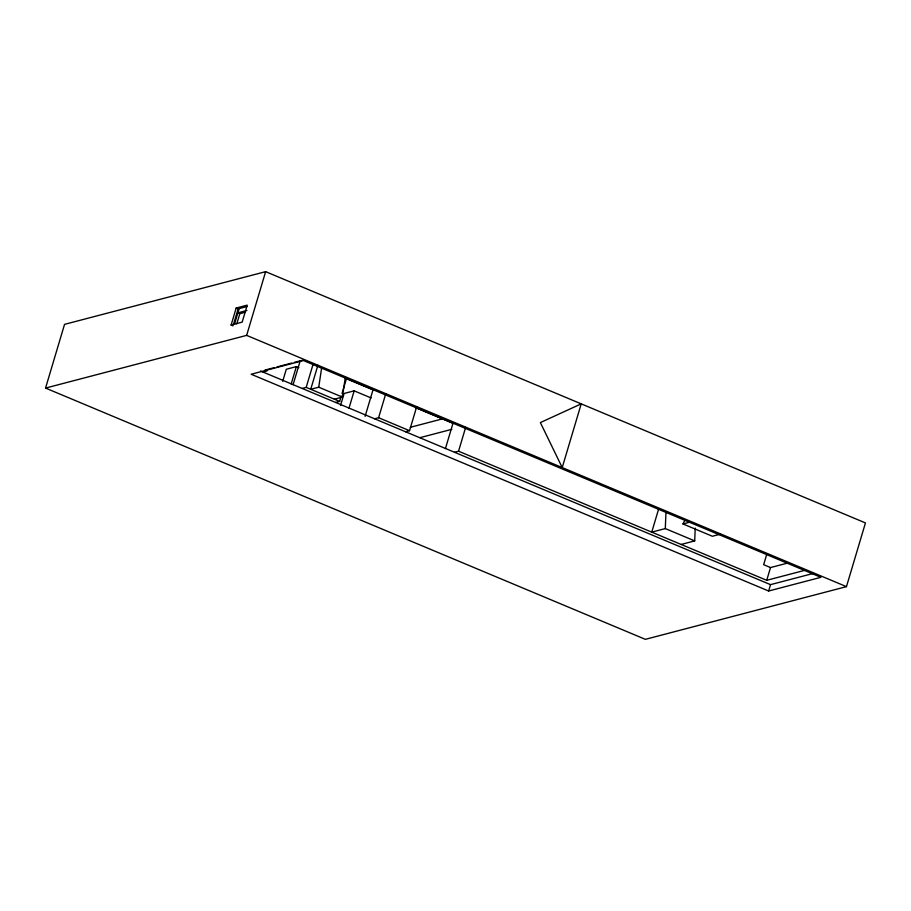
<?xml version="1.0" encoding="UTF-8"?>
<svg xmlns="http://www.w3.org/2000/svg" width="911" height="911" viewBox="0 0 911 911"><rect width="100%" height="100%" fill="white"/><g stroke="black" fill="none" stroke-linecap="round" stroke-linejoin="round"><path stroke-width="1.37" d="M695.218 528.118L694.706 540.895L665.303 528.585L665.987 511.549M317.905 365.254L310.731 389.293L318.736 387.198L321.663 367.748M334.371 399.189L342.365 397.094L345.292 377.655M45.55 388.075L64.544 324.362L265.636 271.66L865.45 522.925L846.456 586.638L645.364 639.34L45.55 388.075L246.642 335.373L846.456 586.638M231.109 325.033L236.177 308.043L247.234 305.139L242.167 322.13L231.109 325.033L233.068 325.853M233.455 324.544L238.135 308.863L246.892 306.563M234.457 324.316L239.137 308.601M236.792 323.86L239.832 313.669L245.002 312.314M246.642 335.373L265.636 271.66M282.706 381.288L286.293 369.251L296.348 366.621L298.865 367.668M291.167 383.998L296.348 366.621M293.08 384.704L300.209 360.813M302.167 388.439L306.187 387.38L313.304 363.489M335.635 402.457L339.655 401.409L341.238 396.103M342.035 393.438L346.784 377.518M340.532 405.509L344.119 393.472L354.174 390.842L371.164 397.959M348.993 408.219L354.174 390.842M365.106 416.361L373.02 389.817L345.759 378.395M374.58 418.775L378.6 417.716L385.729 393.825M405.52 431.734L409.551 430.687L416.669 406.796M445.445 448.531L452.972 423.308L415.564 407.638M454.532 452.266L458.552 451.207L465.669 427.316M658.551 509.283L651.741 532.138L665.303 528.585M766.846 553.99L763.657 564.683L770.524 567.564L787.947 562.998M458.552 451.207L766.72 580.307L770.524 567.564M768.645 591.011L820.925 577.312L303.431 360.528L251.151 374.239L768.645 591.011L770.535 584.646L813.193 573.463M720.18 534.222L712.391 536.26L682.988 523.95L684.913 520.204M246.927 310.48L237.873 312.849L239.832 313.669M264.907 370.094L274.302 367.634M276.978 366.928L291.725 363.068M294.401 362.362L302.452 360.255M262.96 372.018L266.98 370.959M410.303 427.305L443.088 418.707M420.199 437.61L451.856 429.309M682.988 523.95L689.479 522.242M681.143 544.459L694.706 540.895M766.72 580.307L805.597 570.115M236.177 308.043L238.135 308.863M318.736 387.198L342.365 397.094M306.187 387.38L339.655 401.409M378.6 417.716L409.551 430.687M260.478 370.982L770.535 584.646M581.218 403.858L562.224 467.571L540.36 422.579L581.218 403.858"/></g></svg>
